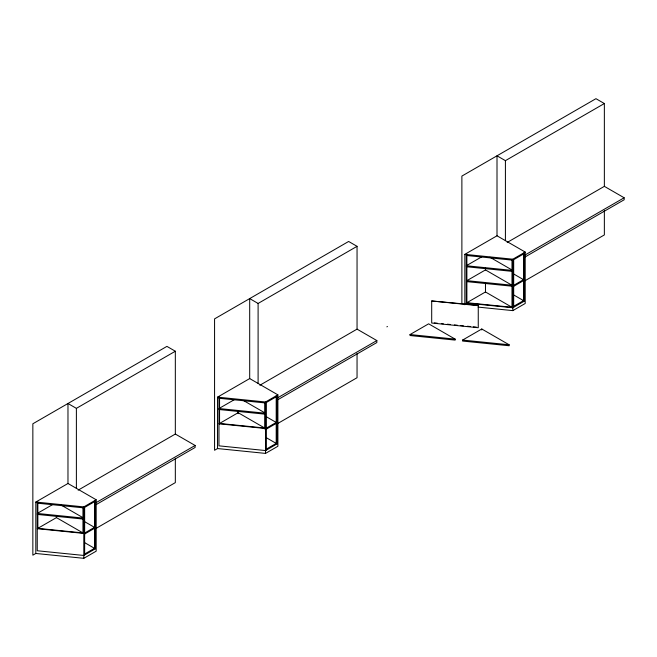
<?xml version="1.0" encoding="UTF-8"?>
<svg xmlns="http://www.w3.org/2000/svg" width="657" height="657" viewBox="0 0 657 657"><rect width="100%" height="100%" fill="white"/><g stroke="black" fill="none" stroke-linecap="round" stroke-linejoin="round"><path stroke-width="0.99" d="M175.329 351.232L166.919 346.379L32.85 423.781L32.85 555.173L35.815 553.465L35.815 502.047L67.975 483.486L67.975 403.505L76.384 408.358L175.329 351.232L175.329 434.047L78.15 490.155M357.047 246.326L348.637 241.464L214.568 318.875L214.568 450.267L217.533 448.55L217.533 397.14L249.693 378.572L249.693 298.59L258.102 303.452L357.047 246.326L357.047 329.132L259.868 385.24M464.844 304.758L464.844 254.349L497.004 235.789L497.004 155.808L505.414 160.661L604.358 103.535L604.358 186.35L507.179 242.458M37.843 501.849L37.252 502.194L37.252 550.755L83.809 555.461L95.331 548.809L95.331 501.217L94.493 500.733L94.493 548.324L84.63 554.015M219.553 396.943L218.962 397.28L218.962 445.84L265.518 450.554L277.049 443.894L277.049 396.311L276.211 395.826M466.872 254.152L466.281 254.497L466.281 303.049L512.838 307.763L524.36 301.111L524.36 253.52L523.522 253.035L523.522 300.627L513.659 306.318M52.905 504.412L37.252 513.446L83.809 518.159L60.871 504.913M234.615 399.497L218.962 408.539L265.518 413.245L243.468 400.515M481.934 256.715L466.281 265.748L512.838 270.462L489.9 257.216M219.553 409.163L218.962 409.508L265.518 414.214L264.681 413.729M56.445 517.617L37.252 528.696L83.809 533.41L56.445 517.617L56.445 515.573M386.874 326.849L387.466 326.504M431.698 300.972L477.417 305.193L478.255 305.677L478.255 327.728L431.698 323.022L431.698 300.972L478.255 305.677M485.474 269.92L466.872 280.662L511.992 285.228L485.474 269.92L485.474 267.875M35.815 502.047L83.809 506.9L96.177 499.763L96.177 551.174L83.809 558.319L35.815 553.465M217.533 397.14L265.518 401.994L277.886 394.849L277.886 446.267L265.518 453.404L217.533 448.55M464.844 254.349L512.838 259.203L525.206 252.066L525.206 303.477L512.838 310.621L478.124 307.106M95.331 501.217L84.646 507.393L84.646 554.976M277.049 396.311L266.364 402.478L266.364 450.061L265.518 449.577L276.211 443.409L276.211 396.844M524.36 253.52L513.675 259.696L513.675 307.279M96.177 502.597L195.121 445.471L195.121 447.474L96.177 504.601M277.886 397.69L376.839 340.564L376.839 342.56L277.886 399.686M525.206 254.9L624.15 197.773L624.15 199.777L525.206 256.903M410.025 334.561L428.635 323.819L455.153 339.127L455.153 340.096L410.025 335.53L410.025 334.561L455.153 339.127M466.281 303.049L485.474 291.971L512.838 307.763M84.63 533.049L94.641 527.267M265.518 428.61L276.359 422.361M513.659 285.352L523.67 279.57M84.63 534.018L94.493 528.327L95.331 528.811M265.518 429.588L276.211 423.412L277.049 423.905M513.659 286.321L523.522 280.629L524.36 281.114M95.823 528.532L175.329 482.624L175.329 458.323M277.533 423.617L357.047 377.718L357.047 353.417M524.853 280.835L604.358 234.927L604.358 210.626M462.594 340.071L481.786 328.993L509.15 344.785L509.15 345.754L462.594 341.049L462.594 340.071L509.15 344.785M466.872 281.631L511.992 286.197M434.293 322.883L437.299 323.187M441.315 323.589L443.319 323.794M447.327 324.197L450.341 324.501M454.348 324.911L457.354 325.215M460.368 325.519L463.374 325.823M467.382 326.233L470.396 326.537M473.401 326.841L476.407 327.145M219.553 423.445L264.681 428.011M604.358 103.535L595.948 98.681L461.879 176.084L461.879 303.37M604.358 186.35L624.15 197.773M497.004 235.789L525.206 252.066M513.799 274.043L524.36 280.145M513.799 295.009L524.36 301.111M357.047 329.132L376.839 340.564M249.693 378.572L277.886 394.849M265.6 416.316L277.049 422.927M265.6 437.283L277.049 443.894M175.329 434.047L195.121 445.471M67.975 483.486L96.177 499.763M84.769 521.74L95.331 527.842M84.769 542.707L95.331 548.809M512.838 259.203L512.838 310.621M511.992 269.978L511.992 259.696L512.838 260.18L466.281 255.466L466.872 255.13L466.872 265.412M505.414 160.661L505.414 240.643M485.474 282.937L485.474 291.971M481.786 328.993L481.786 329.962M265.518 401.994L265.518 453.404M264.681 428.988L264.681 402.478L265.518 402.963L218.962 398.249L219.553 397.912L219.553 424.422M258.102 303.452L258.102 383.425M238.163 410.666L238.163 413.672M83.809 506.9L83.809 558.319M82.963 517.675L82.963 507.393L83.809 507.877L37.252 503.163L37.843 502.827L37.843 513.109M76.384 408.358L76.384 488.34M37.843 514.078L37.252 514.415L83.809 519.129L82.963 518.644L82.963 532.926L37.843 528.359L37.843 514.078M466.872 266.381L466.281 266.717L512.838 271.431L511.992 270.947L511.992 307.279L466.872 302.713L466.872 266.381M238.163 412.703L218.962 423.79L265.518 428.495L238.163 412.703"/></g></svg>
